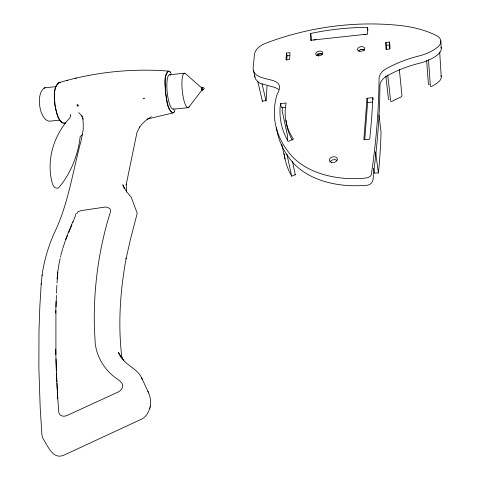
<?xml version="1.0" encoding="UTF-8"?>
<svg xmlns="http://www.w3.org/2000/svg" width="480" height="480" viewBox="0 0 480 480"><rect width="100%" height="100%" fill="white"/><g stroke="black" fill="none" stroke-linecap="round" stroke-linejoin="round"><path stroke-width="0.72" d="M65.418 123.096C57.342 123.792 56.448 110.808 54.9 105.18C54.462 97.932 52.572 88.032 58.746 82.74C94.164 72.144 131.526 68.25 168.378 71.064C163.566 76.23 165.438 86.862 165.834 94.026C166.992 100.14 167.622 109.83 172.848 112.968L146.934 119.112M62.532 123.024C57.384 118.674 55.572 109.578 54.762 102.552C54.618 96.06 53.334 87.486 58.746 82.74M55.74 313.074L56.058 301.458M55.926 310.506L55.914 354.642M56.022 306.876L56.412 295.374M174.972 109.914L174.222 111.978L172.848 112.968C166.176 108.906 166.806 98.352 165.312 91.374C165.492 84.948 163.122 75.786 168.378 71.064L169.938 71.712L171.102 73.542M56.496 293.232L56.88 285.21M310.686 33.504L310.374 40.314L367.668 34.092L367.578 27.384L363.072 27.39A201.006 139.596 -10 0 0 314.706 32.634L310.686 33.504L311.418 37.704L311.298 40.428M56.994 282.99L57.846 272.046M41.238 283.506L39.804 307.116L38.982 330.87L38.862 368.136L40.182 407.508L41.94 435.006L42.84 438.354C47.838 445.548 52.734 460.662 64.59 454.86L141.588 419.136C146.022 417.18 148.44 412.494 149.82 408.09M286.482 53.04L286.002 59.934L289.572 59.556L290.022 52.662L286.482 53.04L287.034 55.824L286.752 59.964M364.782 139.566L367.596 102.54L367.026 98.238L372.822 97.686L373.098 99.84M367.026 98.238L363.84 139.722L369.714 139.206L370.47 131.694A2188.968 806.16 -40.2 0 0 372.822 97.686M57.09 278.958L57.81 270.984M202.884 89.586C202.296 91.818 201.366 83.91 204.258 88.68L202.758 90.144M42.054 275.646L42.12 274.986C44.118 260.652 48.282 246.672 54.126 233.442L54.204 233.268C68.532 203.706 72.756 170.91 81.408 139.566L83.256 129.138L83.202 122.112L82.518 117.462M41.172 284.178L42.12 274.986M287.502 140.454L287.652 136.434L282.09 110.526L282.486 107.568M374.544 172.62L374.424 173.088L373.692 168.234M280.596 103.56L280.188 106.536A134.274 87.78 -7.1 0 0 288.162 141.432L293.466 139.158A103.998 68.292 -8.2 0 1 286.17 103.026L280.596 103.56L281.49 107.748L285.66 107.352M262.596 100.92L262.404 101.208L257.814 81.558M149.676 408.618C151.65 402.912 150.474 396.6 147.894 391.29M202.014 89.976L188.994 106.986M202.02 89.928L201.942 90.204M150.066 407.166L150.222 406.608M262.518 101.244L266.106 100.65L267.054 85.986M72.96 222.24L75.51 215.358M65.76 239.838L67.566 235.362M65.442 239.844L68.532 232.182M68.58 232.062L72.906 221.604M68.646 232.686L71.88 224.85M284.1 153.66A133.782 90.51 -6.5 0 0 288.972 170.982L291.666 176.184L286.914 154.14M291.666 176.184L295.296 174.738L292.458 161.376M75.45 214.728L76.068 213.576M374.424 173.088L378.456 172.938L379.08 166.35A2055.948 798.162 -40.9 0 0 380.766 140.598L381.036 131.886L378.966 114.93M77.61 212.004L80.898 210.672L104.94 207.078L107.952 207.336M55.722 86.652L45.066 87.768C35.43 91.806 38.886 119.508 49.176 121.218L59.61 120.204M151.344 116.676L145.974 120.372L142.356 123.744L139.452 127.386L139.734 126.942L136.944 132.576L126.168 184.794L126.282 184.146L126.462 191.994M144.798 98.154L143.598 98.85L143.07 98.214M82.716 134.478L80.208 136.464C78.096 155.1 70.698 173.706 58.59 187.908C53.118 189.918 51.804 182.01 51.12 178.11C47.136 156.21 55.122 133.614 70.14 117.522L70.494 114.696L70.572 115.038M266.01 100.8L262.074 83.916M173.664 112.59L174.222 111.978M63.666 123.396L65.202 123.054M43.926 88.056L44.322 87.954M44.664 87.87L45.066 87.768M58.548 82.824L60.33 82.716M75.498 78.264L76.44 78.03M66.672 80.478L67.59 80.256M389.562 42.06L389.808 49.02L386.088 49.416L385.872 42.456L389.562 42.06L389.988 48.42M287.034 55.824L289.866 55.53M386.316 49.506L386.184 45.324L389.868 44.934M317.274 54.096L321.732 53.622M360.342 49.548L363.312 49.23M169.614 74.748L184.476 73.194M173.28 109.152L188.088 107.712M367.596 102.54L372.648 102.06M170.628 72.492L169.26 71.244M295.266 174.804L294.99 174.432M278.778 89.406L275.166 87.528L260.37 83.436L258.366 82.224L255.474 78.972L253.056 68.484L254.55 53.79C255.84 48.144 261.414 44.82 266.502 42.978A207.234 144 -10 0 1 400.902 25.608A96.306 62.22 -9 0 1 434.838 34.776L436.464 35.586A13.614 8.4 -7.1 0 1 437.652 47.136A36.942 22.62 -7.9 0 1 418.11 56.178A102.648 68.196 -5.3 0 0 386.046 68.844L383.82 70.248A19.326 12.372 -7.9 0 0 379.05 78.804L379.038 81.024A2213.472 814.62 -40.4 0 1 372.294 167.976L371.358 174.468L370.578 176.034L367.824 177.708L362.724 178.344A84.594 56.52 -9.1 0 1 290.652 154.716A140.286 91.74 -7.1 0 1 276.966 94.704C288.51 74.262 257.28 84 253.176 70.266M201.678 87.648L201.438 88.722L201.876 90.252L201.444 88.842L201.708 87.684L201.87 88.068L185.514 73.68A17.358 3.954 84.1 0 0 182.412 92.022A17.358 3.954 84.1 0 0 189.39 106.23M202.47 87.534L202.704 87.984M378.414 172.992L375.57 151.902M148.662 392.946L141.666 377.922C137.862 369.576 128.484 366.498 123.036 359.562L123.468 360.12L118.41 352.464L120.666 357.174M141.666 377.922L142.44 379.584M81.882 115.722L83.292 119.19M124.362 188.76L122.784 184.752L126.186 191.034L131.304 197.346L137.226 213.3L130.404 239.538L126.066 258.882L126.186 258.258C120.132 291.072 117.798 324.948 121.956 358.116L121.794 357.444L122.274 359.184M281.814 144.498L285.048 159.054M318.36 54.066L318.756 56.262M367.578 27.384L367.932 30.234M385.854 76.038L388.446 99.012A1.476 0.93 -48.4 0 0 389.148 99.624M387.732 74.922L390.612 100.878A1.482 0.93 -48.4 0 0 391.932 101.31L400.74 97.08A1.482 0.996 -39.5 0 0 401.934 95.454L399.336 69.414M385.872 42.456L386.184 45.324M426.648 60.606L428.382 83.94A1.488 0.942 -46.3 0 0 429.372 84.546M428.472 59.628L430.374 85.896A1.488 0.942 -46.2 0 0 431.682 86.382L432.246 86.106A34.08 21.636 -7.4 0 0 437.13 83.058L439.428 81.126A11.442 7.32 -6.6 0 0 441.024 75.63M57.96 400.776L58.758 412.122A6.966 5.388 -32.9 0 0 67.08 415.488L118.188 392.016A6.858 5.388 -29.1 0 0 122.238 383.814A18.168 14.262 -30 0 0 119.352 380.568L115.134 377.55A82.932 64.11 -22.4 0 1 95.256 343.728L94.404 328.35A747.03 514.638 12.7 0 1 107.328 222.264L110.454 211.632A5.82 3.99 -22.4 0 0 108.372 207.804M254.7 75.966L254.778 77.154M439.698 52.086L441.216 76.548M440.808 40.902L441.246 48.18M57.336 390.528L56.952 383.292M57.426 391.992L57.822 398.58M57.846 400.44L56.43 374.34L55.686 349.176M56.886 381.858L56.484 373.176M56.406 370.938L56.016 359.04M441.024 47.13A13.524 8.406 -7 0 1 438.114 54.408A36.708 22.644 -7.8 0 1 418.698 63.414A101.928 68.19 -5.2 0 0 386.85 76.02L384.636 77.418A19.194 12.378 -7.8 0 0 379.902 85.962L379.896 88.188A2181.258 811.752 -40.5 0 1 373.266 175.104C373.8 182.394 370.86 185.838 363.774 185.448A84.018 56.532 -9 0 1 292.158 161.694A139.326 91.758 -7 0 1 276.45 127.746M363.978 34.476A199.71 139.644 -10 0 1 366.102 34.44M313.812 40.032A199.572 139.542 -10 0 1 315.906 39.618M358.32 51A3.69 2.298 -9.6 0 1 364.644 50.334M316.722 55.386A3.636 2.274 -11.3 0 1 322.386 54.312M292.242 139.986A103.572 68.304 -8.1 0 1 286.386 122.694M286.314 122.082A103.572 68.304 -8.1 0 1 286.14 120.234M330.018 162.048A4.044 2.814 -10.4 0 1 336.744 160.218M58.002 270.612A205.59 153.768 -15.3 0 1 60.12 258.576M60.444 257.172A205.59 153.768 -15.3 0 1 60.78 255.768M60.954 255.066A205.59 153.768 -15.3 0 1 62.706 248.778M62.916 248.082A205.59 153.768 -15.3 0 1 65.502 240.48M76.758 213.462A5.814 3.948 -23.5 0 1 77.718 212.646M78.72 112.59A43.752 27.156 -22.7 0 1 82.65 117.744M173.778 108.918A17.304 4.188 84 0 1 167.118 91.386A17.304 4.188 84 0 1 170.706 75.228M77.442 104.7L76.878 105.396L77.952 106.314L78.534 105.63L77.442 104.7M359.298 51.18A3.696 2.298 -9.7 0 0 364.776 48.582A3.696 2.298 -9.7 0 0 359.262 47.166A3.696 2.298 -9.7 0 0 359.298 51.18M317.448 55.584A3.648 2.268 -11.3 0 0 322.92 53.01A3.648 2.268 -11.3 0 0 317.574 51.594A3.648 2.268 -11.3 0 0 317.448 55.584M331.326 162.264A4.056 2.814 -10.4 0 0 337.404 159.288A4.056 2.814 -10.4 0 0 331.41 157.344A4.056 2.814 -10.4 0 0 331.326 162.264"/></g></svg>
